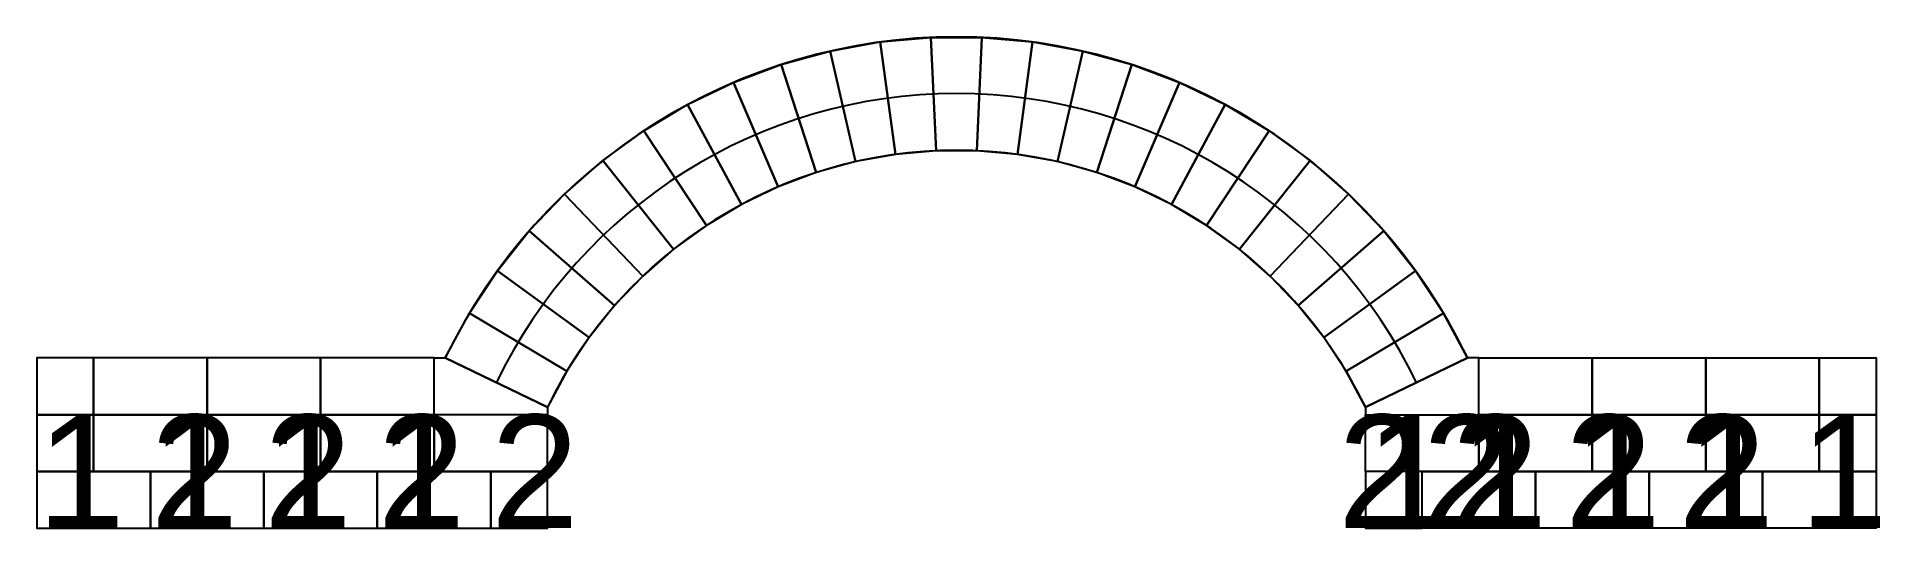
# Model space of a CAD drawing. Header units: inches. Extents: x 17.81 to 21.05, y 13.06 to 13.93.
import ezdxf

# ---------------------------------------------------------------- set-up
doc = ezdxf.new("R2010")
doc.units = ezdxf.units.IN
doc.header["$MEASUREMENT"] = 0
doc.styles.get("Standard").update_dxf_attribs({"font": 'arial.ttf'})

# ---------------------------------------------------------------- blocks, each defined once
blk = doc.blocks.new('block 2x1')
blk.add_lwpolyline([(0.2, 0.1), (0, 0.1), (0, 0), (0.2, 0), (0.2, 0.1)])
for tag, p in [('1', (0, 0)), ('2', (0.2, 0))]:
    blk.add_attdef(tag, p, '', height=0.2)
blk = doc.blocks.new('block1x1')
blk.add_lwpolyline([(0.1, 0), (0, 0), (0, -0.1), (0.1, -0.1), (0.1, 0)])
for tag, p in [('1', (0, -0.1)), ('2', (0.1, -0.1))]:
    blk.add_attdef(tag, p, '', height=0.2)

msp = doc.modelspace()

# ---------------------------------------------------------------- linework, layer by layer
for points in [[(19.2927, 13.9178), (19.3196, 13.7196), (19.249, 13.7068), (19.2044, 13.9018)], [(19.3821, 13.9258), (19.3911, 13.726), (19.3196, 13.7196), (19.2927, 13.9178)], [(19.4718, 13.9258), (19.4629, 13.726), (19.3911, 13.726), (19.3821, 13.9258)], [(19.5612, 13.9178), (19.5344, 13.7196), (19.4629, 13.726), (19.4718, 13.9258)], [(19.6495, 13.9018), (19.605, 13.7068), (19.5344, 13.7196), (19.5612, 13.9178)], [(19.118, 13.8779), (19.1798, 13.6877), (19.1125, 13.6625), (19.0339, 13.8464)], [(19.2044, 13.9018), (19.249, 13.7068), (19.1798, 13.6877), (19.118, 13.8779)], [(19.736, 13.8779), (19.6742, 13.6877), (19.605, 13.7068), (19.6495, 13.9018)], [(19.82, 13.8464), (19.7414, 13.6625), (19.6742, 13.6877), (19.736, 13.8779)], [(19.0339, 13.8464), (19.1125, 13.6625), (19.0479, 13.6313), (18.9531, 13.8074)], [(19.9008, 13.8074), (19.8061, 13.6313), (19.7414, 13.6625), (19.82, 13.8464)], [(18.9531, 13.8074), (19.0479, 13.6313), (18.9863, 13.5945), (18.8761, 13.7614)], [(19.9779, 13.7614), (19.8677, 13.5945), (19.8061, 13.6313), (19.9008, 13.8074)], [(18.8761, 13.7614), (18.9863, 13.5945), (18.9282, 13.5523), (18.8035, 13.7087)], [(20.0505, 13.7087), (19.9258, 13.5523), (19.8677, 13.5945), (19.9779, 13.7614)], [(18.8035, 13.7087), (18.9282, 13.5523), (18.8741, 13.5051), (18.7359, 13.6496)], [(20.118, 13.6496), (19.9798, 13.5051), (19.9258, 13.5523), (20.0505, 13.7087)], [(18.7359, 13.6496), (18.8741, 13.5051), (18.8245, 13.4532), (18.6739, 13.5848)], [(20.18, 13.5848), (20.0294, 13.4532), (19.9798, 13.5051), (20.118, 13.6496)], [(18.6739, 13.5848), (18.8245, 13.4532), (18.7798, 13.3971), (18.618, 13.5146)], [(20.236, 13.5146), (20.0742, 13.3971), (20.0294, 13.4532), (20.18, 13.5848)], [(18.618, 13.5146), (18.7798, 13.3971), (18.7402, 13.3372), (18.5685, 13.4397)], [(20.2854, 13.4397), (20.1137, 13.3372), (20.0742, 13.3971), (20.236, 13.5146)], [(18.5685, 13.4397), (18.7402, 13.3372), (18.7062, 13.2739), (18.526, 13.3607)], [(20.3279, 13.3607), (20.1477, 13.2739), (20.1137, 13.3372), (20.2854, 13.4397)], [(20.2854, 13.4397), (20.1137, 13.3372), (20.1477, 13.2739), (20.3279, 13.3607)], [(18.5062, 13.3607), (18.526, 13.3607), (18.7062, 13.2739), (18.7062, 13.2607), (18.5062, 13.2607)], [(20.3477, 13.3607), (20.3279, 13.3607), (20.1477, 13.2739), (20.1477, 13.2607), (20.3477, 13.2607)]]:
    msp.add_lwpolyline(points, close=True)
for points in [[(17.9062, 13.3607), (17.8062, 13.3607), (17.8062, 13.2607), (17.9062, 13.2607), (17.9062, 13.3607)], [(18.1062, 13.3607), (17.9062, 13.3607), (17.9062, 13.2607), (18.1062, 13.2607), (18.1062, 13.3607)], [(18.3062, 13.3607), (18.1062, 13.3607), (18.1062, 13.2607), (18.3062, 13.2607), (18.3062, 13.3607)], [(18.5062, 13.3607), (18.3062, 13.3607), (18.3062, 13.2607), (18.5062, 13.2607), (18.5062, 13.3607)], [(20.3477, 13.3607), (20.5477, 13.3607), (20.5477, 13.2607), (20.3477, 13.2607), (20.3477, 13.3607)], [(20.5477, 13.3607), (20.7477, 13.3607), (20.7477, 13.2607), (20.5477, 13.2607), (20.5477, 13.3607)], [(20.7477, 13.3607), (20.9477, 13.3607), (20.9477, 13.2607), (20.7477, 13.2607), (20.7477, 13.3607)], [(20.9477, 13.3607), (21.0477, 13.3607), (21.0477, 13.2607), (20.9477, 13.2607), (20.9477, 13.3607)], [(17.9062, 13.2607), (17.8062, 13.2607), (17.8062, 13.1607), (17.9062, 13.1607), (17.9062, 13.2607)], [(18.1062, 13.2607), (17.9062, 13.2607), (17.9062, 13.1607), (18.1062, 13.1607), (18.1062, 13.2607)], [(18.3062, 13.2607), (18.1062, 13.2607), (18.1062, 13.1607), (18.3062, 13.1607), (18.3062, 13.2607)], [(18.5062, 13.2607), (18.3062, 13.2607), (18.3062, 13.1607), (18.5062, 13.1607), (18.5062, 13.2607)], [(18.7062, 13.2607), (18.5062, 13.2607), (18.5062, 13.1607), (18.7062, 13.1607), (18.7062, 13.2607)], [(20.1477, 13.2607), (20.3477, 13.2607), (20.3477, 13.1607), (20.1477, 13.1607), (20.1477, 13.2607)], [(20.3477, 13.2607), (20.5477, 13.2607), (20.5477, 13.1607), (20.3477, 13.1607), (20.3477, 13.2607)], [(20.5477, 13.2607), (20.7477, 13.2607), (20.7477, 13.1607), (20.5477, 13.1607), (20.5477, 13.2607)], [(20.7477, 13.2607), (20.9477, 13.2607), (20.9477, 13.1607), (20.7477, 13.1607), (20.7477, 13.2607)], [(20.9477, 13.2607), (21.0477, 13.2607), (21.0477, 13.1607), (20.9477, 13.1607), (20.9477, 13.2607)], [(18.2062, 13.1607), (18.0062, 13.1607), (18.0062, 13.0607), (18.2062, 13.0607), (18.2062, 13.1607)], [(20.6477, 13.1607), (20.8477, 13.1607), (20.8477, 13.0607), (20.6477, 13.0607), (20.6477, 13.1607)]]:
    msp.add_lwpolyline(points)
for radius in [1, 0.9, 0.8, 0.8]:
    msp.add_arc((19.427, 12.9268), radius, 25.7143, 154.2857)

# ---------------------------------------------------------------- block references
for name, p in [('block 2x1', (17.8062, 13.0607)), ('block 2x1', (18.0062, 13.0607)), ('block 2x1', (18.2062, 13.0607)), ('block 2x1', (18.4062, 13.0607)), ('block1x1', (20.1477, 13.1607))]:
    msp.add_blockref(name, p).add_auto_attribs({'1': '1', '2': '2'})
ref = msp.add_blockref('block 2x1', (20.4477, 13.0607), dxfattribs=dict(xscale=-1))
ref.add_attrib('1', '1', (20.3132, 13.0607), dxfattribs={"height": 0.2})
ref.add_attrib('2', '2', (20.0989, 13.0607), dxfattribs={"height": 0.2})
ref = msp.add_blockref('block 2x1', (20.6477, 13.0607), dxfattribs=dict(xscale=-1))
ref.add_attrib('1', '1', (20.5132, 13.0607), dxfattribs={"height": 0.2})
ref.add_attrib('2', '2', (20.2989, 13.0607), dxfattribs={"height": 0.2})
ref = msp.add_blockref('block 2x1', (20.8477, 13.0607), dxfattribs=dict(xscale=-1))
ref.add_attrib('1', '1', (20.7132, 13.0607), dxfattribs={"height": 0.2})
ref.add_attrib('2', '2', (20.4989, 13.0607), dxfattribs={"height": 0.2})
ref = msp.add_blockref('block 2x1', (21.0477, 13.0607), dxfattribs=dict(xscale=-1))
ref.add_attrib('1', '1', (20.9132, 13.0607), dxfattribs={"height": 0.2})
ref.add_attrib('2', '2', (20.6989, 13.0607), dxfattribs={"height": 0.2})
msp.add_blockref('block1x1', (18.6062, 13.1607))

doc.saveas('drawing.dxf')
